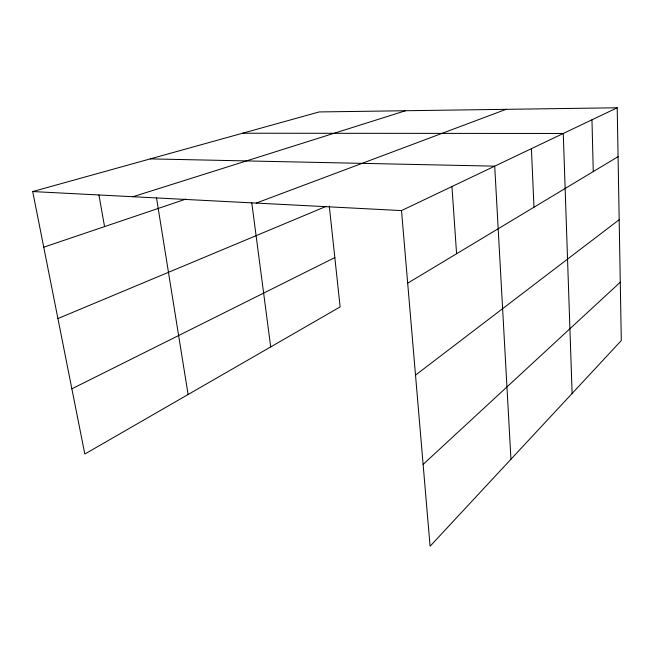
<?xml version="1.0" encoding="UTF-8"?>
<svg xmlns="http://www.w3.org/2000/svg" width="654" height="654" viewBox="0 0 654 654"><rect width="100%" height="100%" fill="white"/><g stroke="black" fill="none" stroke-linecap="round" stroke-linejoin="round"><path stroke-width="0.98" d="M423.113 464.414L620.278 282.201M415.511 375.126L619.174 219.719M407.679 283.166L618.071 156.658M71.866 388.811L334.823 257.586M401.499 210.58L617.212 107.779L621.3 340.562L430.087 546.221L401.499 210.58L32.7 191.557L84.816 454.031L340.129 306.914L329.297 206.124M57.92 318.555L326.371 206.288M256.213 203.083L506.09 109.332M43.744 247.187L185.85 199.094M132.934 196.731L405.554 110.739M32.7 191.557L319.177 111.94L617.212 107.779M242.626 133.22L563.266 133.481L572.119 393.455M150.248 158.889L494.71 166.157L510.954 459.247M98.926 194.957L104.566 226.603M156.461 197.549L188.099 394.517M251.774 202.797L270.699 346.914M451.947 186.537L456.582 253.76M531.416 148.662L533.983 207.212M591.96 119.813L593.268 171.569"/></g></svg>
